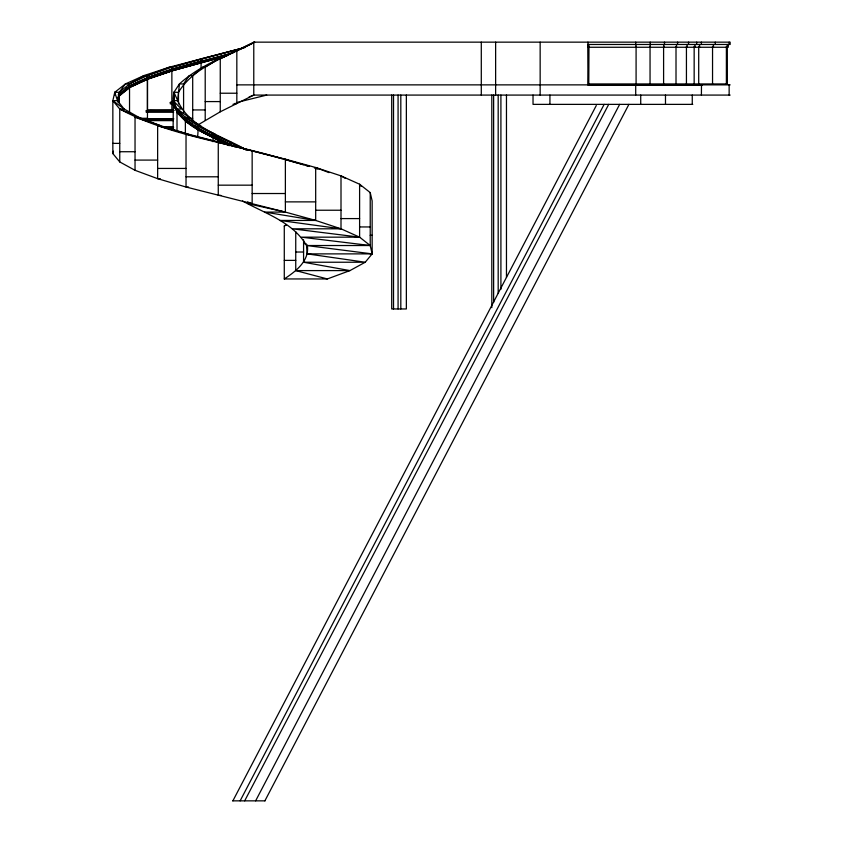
<?xml version="1.0" encoding="UTF-8"?>
<svg xmlns="http://www.w3.org/2000/svg" width="843" height="843" viewBox="0 0 843 843"><rect width="100%" height="100%" fill="white"/><g stroke="black" fill="none" stroke-linecap="round" stroke-linejoin="round"><path stroke-width="1.26" d="M178.474 103.942L178.474 92.298C194.902 65.417 228.39 56.439 254.702 42.15C229.033 54.795 200.855 64.321 179.422 83.942L177.736 100.654C189.106 127.441 222.668 136.029 245.903 149.685M234.828 146.851C215.281 134.585 167.472 123.341 173.932 92.298L179.422 83.942L183.584 83.942L189.222 75.585L192.699 75.585L202.647 67.219L205.207 67.219L218.78 58.862L220.255 58.862L253.775 42.15L730.154 42.15L730.154 44.468L587.929 44.468M173.458 99.39L173.932 92.298L178.474 92.298M173.1 130.37L173.342 101.982M173.574 99.59L173.932 96.007L173.974 99.59M126.492 88.536L129.537 86.26L147.462 77.904L147.462 75.585L129.527 83.942L125.386 83.942L119.295 92.298L117.462 100.654L124.142 109.01L112.846 100.654L114.764 92.298L125.386 83.942L143.995 75.585L169.306 67.219L245.387 47.408M117.725 101.782L119.295 92.298L129.537 83.942L143.995 75.585L147.462 75.585M117.988 101.982L119.306 96.007L129.537 87.651L147.462 79.295L147.462 118.768M286.357 224.501L284.281 226.019L284.281 278.949L327.347 278.949L349.95 270.592L365.23 262.236L372.142 253.88L370.225 245.524L359.603 237.168L341.004 228.811L315.682 220.444L285.377 212.088L186.029 187.02L157.641 178.663L135.038 170.307L119.759 161.94L112.846 153.584L113.394 151.203M117.725 99.39L119.306 94.616L129.537 86.26L129.537 83.942M117.725 100.791L119.306 96.007L118.378 96.007L128.705 87.651L146.766 79.295L171.361 70.938L226.904 55.828L171.35 70.938L171.35 69.547L231.878 53.151M284.281 278.949C295.809 271.372 310.024 260.624 307.252 244.944M232.879 800.85L596.286 105.533M240.129 800.85L604.146 104.374M244.681 800.85L608.699 104.374M255.629 800.85L619.647 104.374M264.881 800.85L628.899 104.374M173.626 112.267L146.229 112.267L146.229 110.76L173.869 110.401M172.878 103.9L170.307 103.9L170.307 102.403L173.173 102.045M119.306 94.616L118.378 94.616L120.264 93.099M125.892 88.536C158.094 69.442 196.293 63.552 231.888 53.151M118.378 94.616L124.469 90.064M118.378 96.007L129.537 87.651L129.537 112.351M198.948 124.332L220.255 111.803L253.775 95.08L730.154 95.08M284.281 226.019L286.472 224.828M128.694 86.26L147.462 77.904L146.756 77.904L146.756 79.295L147.462 79.295L128.694 87.651L128.705 86.26L129.537 86.26M249.128 96.945L253.775 95.08L253.775 42.15M243.174 47.935L201.077 58.862L201.077 61.191L171.856 69.547L147.451 77.904L147.451 75.585L169.306 67.219L171.867 67.219L243.079 48.03M147.451 75.585L171.867 67.219L201.087 58.862M201.087 69.084L201.077 62.582L171.856 70.938L147.451 79.295L147.451 110.401M171.867 67.219L171.856 69.547L146.756 77.904L146.766 79.295L171.867 70.938L171.867 110.401M237.863 102.203L266.725 95.08M232.974 104.3L236.83 103.436L236.83 50.506M588.857 45.87L588.488 83.942L727.351 83.942L727.298 44.468M588.488 46.333L588.667 83.942M201.087 61.191L201.087 62.582M236.83 84.869L730.154 84.869M588.224 85.101L702.114 85.101M128.694 87.651L129.537 87.651M114.764 94.89L114.764 92.298L119.306 92.298M220.255 93.225L236.83 93.225M112.846 153.584L112.846 100.654L117.472 100.654L114.764 92.298M245.777 149.685L212.952 134.09L197.641 125.723L185.376 117.367L177.009 109.01L173.1 100.654L177.736 100.654L173.932 92.298M205.207 101.582L220.255 101.582M170.307 102.403L172.878 102.403M173.1 102.972L174.027 102.972C181.382 126.682 209.759 134.364 229.328 145.597C209.327 134.732 182.636 127.051 173.1 104.374L174.027 104.374L174.006 101.982M234.828 103.436L236.83 103.436M692.756 104.374L533.029 104.374L533.029 95.08M119.759 161.94L119.759 109.01L124.163 109.01L138.895 117.367L119.759 109.01L112.846 100.654M177.894 111.329L177.009 111.329L177.009 109.01L181.414 109.01L173.1 100.654M147.451 109.938L171.867 109.938M192.699 109.938L205.207 109.938M173.784 110.633L149.559 110.401M146.229 110.76L173.626 110.76M177.009 130.928L177.009 112.73L177.894 112.73L173.1 104.374M135.038 170.307L135.038 117.367L138.905 117.367L160.707 125.723L188.094 134.09L282.679 158.842C228.474 142.383 170.075 136.281 119.759 109.01M192.204 123.868L185.376 119.695L185.376 117.367L189.253 117.367L177.009 109.01M138.494 118.294L147.462 118.294M188.79 118.294L192.699 118.294M140.676 118.768L173.669 118.768M141.013 119L173.669 119M145.765 120.623L173.342 120.623M185.376 134.09L185.376 121.086L186.155 121.086L186.155 119.695L197.641 128.052L232.721 145.807L212.952 136.408L198.253 128.052L197.641 137.24M160.254 178.663L157.641 178.663L157.641 125.723L160.718 125.723L135.038 117.367M197.641 128.052L197.641 125.723L200.718 125.723L185.376 117.367M163.553 127.124L173.626 127.124M163.553 127.356L172.899 127.356M164.448 127.472L173.553 127.472M169.654 128.979L173.553 128.979M188.547 187.02L186.029 187.02L186.029 134.09L188.105 134.09L157.641 125.723M212.952 136.408L212.952 134.09L215.028 134.09L197.641 125.723M212.952 141.698L213.374 136.408M220.855 195.376L218.263 195.376L218.263 142.446L219.191 142.446L186.029 134.09M230.287 144.764L230.287 142.446L231.214 142.446L212.952 134.09M112.846 143.373L119.759 143.373M242.51 200.95C264.902 213.5 293.101 222.036 306.515 245.524L307.252 253.88L372.142 253.88L372.142 200.95L370.225 192.594L359.603 184.227L341.004 175.871L315.682 167.515L285.377 159.158L218.263 142.446M119.759 151.729L135.038 151.729M309.507 166.429L283.901 159.158L297.294 162.994M135.038 160.086L157.641 160.086M157.641 168.442L186.029 168.442M186.029 176.798L218.263 176.798M218.263 185.165L252.152 185.165M252.152 193.521L285.377 193.521M285.377 201.877L315.682 201.877M252.152 150.802L252.152 203.732L248.169 203.732L285.377 212.088L285.377 159.158M315.682 210.234L341.004 210.234M285.377 212.088L264.734 212.088L315.682 220.444L315.682 167.515L329.033 172.625M341.004 218.59L359.603 218.59M315.682 220.444L279.781 220.444L341.004 228.811L341.004 175.871L345.451 178.442M359.603 226.946L370.225 226.946M341.004 228.811L292.3 228.811L359.603 237.168L359.603 184.227L361.131 186.324M370.225 235.302L372.142 235.302M359.603 237.168L301.415 237.168L370.225 245.524L370.225 192.594M303.575 243.669L306.03 243.669M370.225 245.524L306.515 245.524L372.142 253.88M295.745 252.025L303.575 252.025M284.281 260.382L295.745 260.382M303.575 239.844L303.575 262.236L365.23 262.236L307.252 253.88M295.745 231.656L295.745 270.592L349.95 270.592L303.575 262.236M232.71 800.85L265.05 800.85M295.745 270.592L327.347 278.949M299.739 163.69L303.385 164.733M305.819 165.428L309.476 166.471M314.344 167.936L318.001 169.19M247.494 201.877L252.152 203.732M230.287 142.446L247.315 150.275M212.952 137.799L229.127 145.597M197.641 129.443L213.374 137.799M185.376 121.086L198.253 129.443M194.217 125.259L197.241 127.356M177.009 112.73L186.155 121.086M179.548 113.194L185.376 119.695M175.302 106.555L177.009 111.329M729.142 42.15L729.142 44.468M729.142 84.869L729.142 95.08M728.289 44.468L728.289 47.261L588.298 47.261L588.298 44.468M726.381 46.333L726.381 83.942M715.275 42.15L715.275 44.468M713.452 44.468L713.452 47.261M712.546 46.333L712.546 83.942M701.408 42.15L701.408 44.468M701.481 84.869L701.408 95.08M699.606 44.468L699.606 47.261M698.71 46.333L698.71 83.942M696.676 42.15L696.676 44.468M695.001 44.468L695.001 47.261M694.158 46.333L694.158 83.942M692.261 95.08L692.261 104.374M688.541 42.15L688.541 44.468M687.14 44.468L687.14 47.261M686.434 46.333L686.434 83.942M677.572 42.15L677.572 44.468M676.529 44.468L676.529 47.261M676.012 46.333L676.012 83.942M665.485 95.08L665.485 104.374M664.495 42.15L664.495 44.468M663.905 44.468L663.905 47.261M663.599 46.333L663.599 83.942M650.216 42.15L650.101 47.261M650.048 46.333L650.048 83.942M640.722 95.08L640.722 104.374M636.086 46.333L636.086 83.942M635.959 44.468L635.959 47.261M635.706 42.15L635.706 44.468M635.706 84.869L635.706 95.08M588.667 44.468L588.667 45.87M587.929 42.15L587.929 84.869M549.931 95.08L549.931 104.374M540.152 42.15L540.152 95.08M506.464 95.08L506.464 277.473M500.911 95.08L500.911 289.275M498.181 95.08L498.181 293.216M495.631 42.15L495.631 95.08M493.629 95.08L493.629 302.395M491.817 95.08L491.817 307.653M481.29 42.15L481.29 95.08M406.358 95.08L406.358 308.959L391.71 308.959L391.71 95.08M400.815 95.08L400.815 308.959M398.075 95.08L398.075 308.959M393.523 95.08L393.523 308.959M233.121 50.506L233.121 52.824M220.255 58.862L220.255 111.803M205.207 67.219L205.207 120.159M192.699 75.585L192.699 121.086M183.584 83.942L183.584 112.414M173.932 96.007L173.932 99.917M119.295 96.007L119.306 103.815"/></g></svg>
